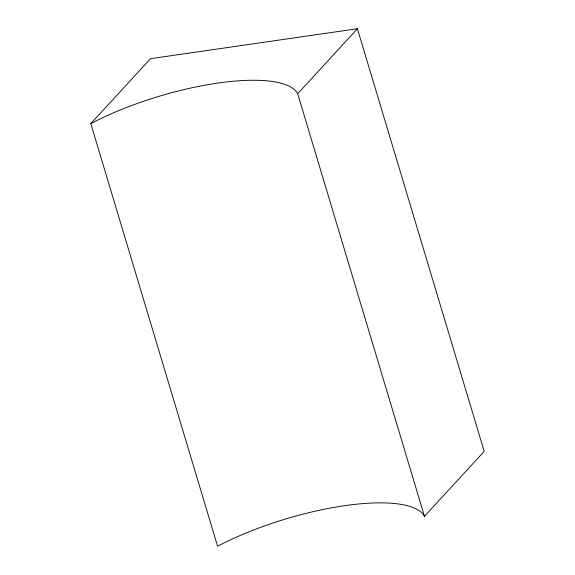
<?xml version="1.0" encoding="UTF-8"?>
<svg xmlns="http://www.w3.org/2000/svg" width="575" height="575" viewBox="0 0 575 575"><rect width="100%" height="100%" fill="white"/><g stroke="black" fill="none" stroke-linecap="round" stroke-linejoin="round"><path stroke-width="0.86" d="M90.8 123.632L150.521 58.672L357.413 28.75L484.2 451.368L424.479 516.328A133.508 39.704 -16.7 0 0 217.587 546.25L90.8 123.632A133.508 39.704 -16.7 0 1 297.685 93.711L357.413 28.75M297.685 93.711L424.479 516.328"/></g></svg>
